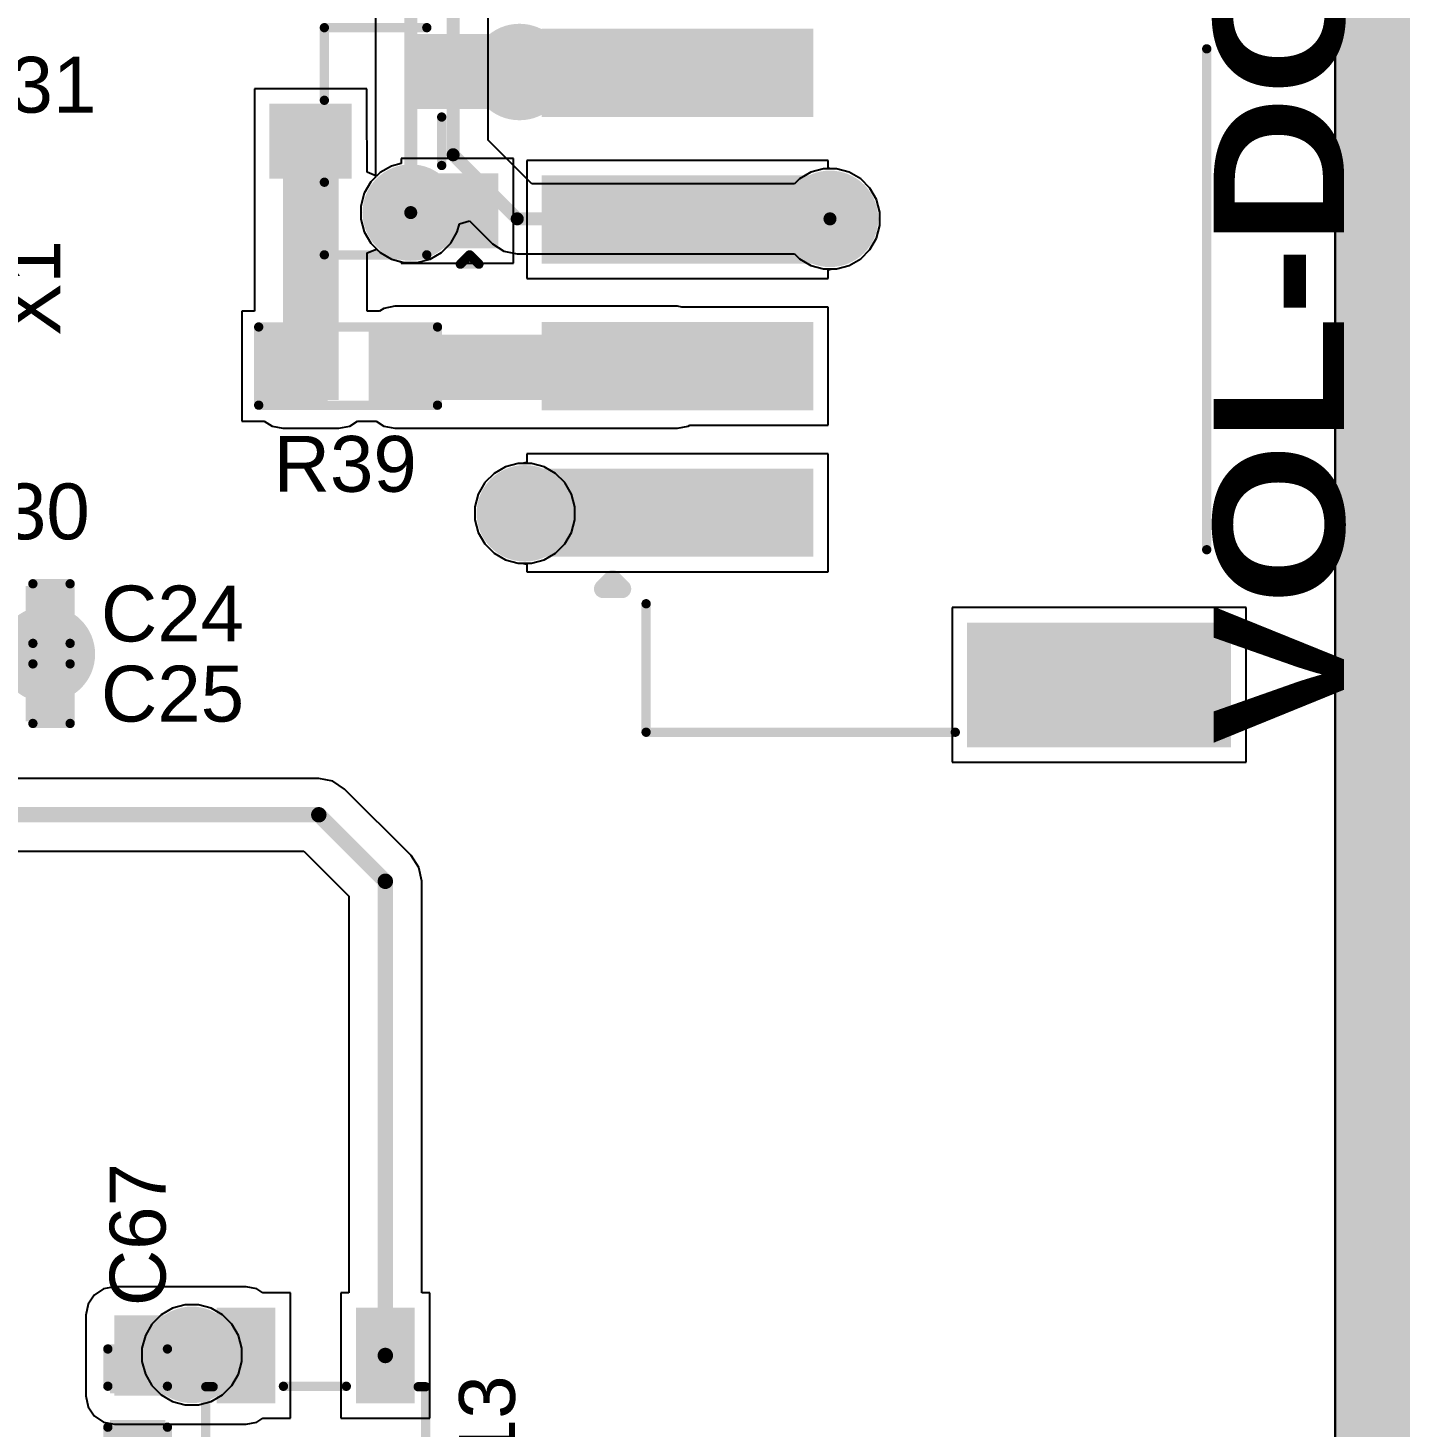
# Model space of a CAD drawing. Header units: inches. Extents: x -0.14 to 3.84, y -0.14 to 3.05.
# Drawn here: x 3.097 to 3.839, y 0.497 to 1.248 of the extents above; entities that cross this region are included whole.
import ezdxf

# ---------------------------------------------------------------- set-up
doc = ezdxf.new("R2010")
doc.units = ezdxf.units.IN
doc.header["$MEASUREMENT"] = 0
for name, color, linetype in [('Board Outline', 216, 'Continuous'), ('Bottom Layer', 5, 'Continuous'), ('Bottom Solder', 6, 'Continuous'), ('Ground Layer', 76, 'Continuous'), ('Power Layer', 16, 'Continuous'), ('Top Layer', 1, 'Continuous'), ('Top Overlay', 2, 'Continuous'), ('Top Paste', 8, 'Continuous'), ('Top Solder', 216, 'Continuous'), ('Via Holes', 16, 'Continuous')]:
    doc.layers.add(name, color=color, linetype=linetype)
doc.styles.add('Arial', font='', dxfattribs={"height": 0.2})
doc.styles.add('Arial Black_Bold', font='', dxfattribs={"height": 0.2})
doc.styles.get('Arial').set_extended_font_data('Arial')
doc.styles.get('Arial Black_Bold').set_extended_font_data('Arial Black', bold=True)

# ---------------------------------------------------------------- blocks, each defined once
blk = doc.blocks.new('SOT_23_5_3')
at = {"layer": 'Top Layer'}
for points in [[(-0.07284, 0.04921), (-0.02953, 0.04921), (-0.02953, 0.02559), (-0.07284, 0.02559)], [(0.02953, 0.04921), (0.07283, 0.04921), (0.07283, 0.02559), (0.02953, 0.02559)], [(-0.07284, 0.01181), (-0.02953, 0.01181), (-0.02953, -0.01181), (-0.07284, -0.01181)], [(-0.07284, -0.02559), (-0.02953, -0.02559), (-0.02953, -0.04921), (-0.07284, -0.04921)], [(0.02953, -0.02559), (0.07283, -0.02559), (0.07283, -0.04921), (0.02953, -0.04921)]]:
    blk.add_hatch(color=1, dxfattribs=at).paths.add_polyline_path(points)
at = {"layer": 'Top Paste'}
for points in [[(-0.07284, 0.04921), (-0.02953, 0.04921), (-0.02953, 0.02559), (-0.07284, 0.02559)], [(0.02953, 0.04921), (0.07283, 0.04921), (0.07283, 0.02559), (0.02953, 0.02559)], [(-0.07284, 0.01181), (-0.02953, 0.01181), (-0.02953, -0.01181), (-0.07284, -0.01181)], [(-0.07284, -0.02559), (-0.02953, -0.02559), (-0.02953, -0.04921), (-0.07284, -0.04921)], [(0.02953, -0.02559), (0.07283, -0.02559), (0.07283, -0.04921), (0.02953, -0.04921)]]:
    blk.add_hatch(color=8, dxfattribs=at).paths.add_polyline_path(points)
at = {"layer": 'Top Solder'}
for points in [[(-0.07684, 0.05321), (-0.02553, 0.05321), (-0.02553, 0.02159), (-0.07684, 0.02159)], [(0.02553, 0.05321), (0.07683, 0.05321), (0.07683, 0.02159), (0.02553, 0.02159)], [(-0.07684, 0.01581), (-0.02553, 0.01581), (-0.02553, -0.01581), (-0.07684, -0.01581)], [(-0.07684, -0.02159), (-0.02553, -0.02159), (-0.02553, -0.05321), (-0.07684, -0.05321)], [(0.02553, -0.02159), (0.07683, -0.02159), (0.07683, -0.05321), (0.02553, -0.05321)]]:
    blk.add_hatch(color=216, dxfattribs=at).paths.add_polyline_path(points)
at = {"layer": 'Top Overlay'}
for points in [[(-0.03461, 0.059, 0.005, 0.005, 0), (-0.03461, 0.05506, 0.005, 0.005, 0)], [(-0.03461, 0.059, 0.005, 0.005, 0), (0.03439, 0.059, 0.005, 0.005, 0)], [(0.03439, 0.059, 0.005, 0.005, 0), (0.03439, 0.05506, 0.005, 0.005, 0)], [(-0.084, 0.042, 0.005, 0.005, 0), (-0.084, 0.032, 0.005, 0.005, 0)], [(-0.084, 0.042, 0.005, 0.005, 0), (-0.079, 0.037, 0.005, 0.005, 0)], [(-0.079, 0.037, 0.005, 0.005, 0), (-0.084, 0.032, 0.005, 0.005, 0)], [(0.03465, 0.01732, 0.005, 0.005, 0), (0.03465, -0.01646, 0.005, 0.005, 0)], [(-0.03461, -0.05506, 0.005, 0.005, 0), (-0.03461, -0.059, 0.005, 0.005, 0)], [(0.03439, -0.05506, 0.005, 0.005, 0), (0.03439, -0.059, 0.005, 0.005, 0)], [(-0.03461, -0.059, 0.005, 0.005, 0), (0.03439, -0.059, 0.005, 0.005, 0)]]:
    blk.add_lwpolyline(points, format="xyseb", dxfattribs=at)
for points in [[(-0.03586, 0.059, 0.0025, 0.0025, 1), (-0.03336, 0.059, 0.0025, 0.0025, 1)], [(-0.03586, 0.059, 0.0025, 0.0025, 1), (-0.03336, 0.059, 0.0025, 0.0025, 1)], [(0.03314, 0.059, 0.0025, 0.0025, 1), (0.03564, 0.059, 0.0025, 0.0025, 1)], [(0.03314, 0.059, 0.0025, 0.0025, 1), (0.03564, 0.059, 0.0025, 0.0025, 1)], [(-0.03586, 0.05506, 0.0025, 0.0025, 1), (-0.03336, 0.05506, 0.0025, 0.0025, 1)], [(0.03314, 0.05506, 0.0025, 0.0025, 1), (0.03564, 0.05506, 0.0025, 0.0025, 1)], [(-0.08525, 0.042, 0.0025, 0.0025, 1), (-0.08275, 0.042, 0.0025, 0.0025, 1)], [(-0.08525, 0.042, 0.0025, 0.0025, 1), (-0.08275, 0.042, 0.0025, 0.0025, 1)], [(-0.08025, 0.037, 0.0025, 0.0025, 1), (-0.07775, 0.037, 0.0025, 0.0025, 1)], [(-0.08025, 0.037, 0.0025, 0.0025, 1), (-0.07775, 0.037, 0.0025, 0.0025, 1)], [(-0.08525, 0.032, 0.0025, 0.0025, 1), (-0.08275, 0.032, 0.0025, 0.0025, 1)], [(-0.08525, 0.032, 0.0025, 0.0025, 1), (-0.08275, 0.032, 0.0025, 0.0025, 1)], [(0.0334, 0.01732, 0.0025, 0.0025, 1), (0.0359, 0.01732, 0.0025, 0.0025, 1)], [(0.0334, -0.01646, 0.0025, 0.0025, 1), (0.0359, -0.01646, 0.0025, 0.0025, 1)], [(-0.03586, -0.05506, 0.0025, 0.0025, 1), (-0.03336, -0.05506, 0.0025, 0.0025, 1)], [(0.03314, -0.05506, 0.0025, 0.0025, 1), (0.03564, -0.05506, 0.0025, 0.0025, 1)], [(-0.03586, -0.059, 0.0025, 0.0025, 1), (-0.03336, -0.059, 0.0025, 0.0025, 1)], [(-0.03586, -0.059, 0.0025, 0.0025, 1), (-0.03336, -0.059, 0.0025, 0.0025, 1)], [(0.03314, -0.059, 0.0025, 0.0025, 1), (0.03564, -0.059, 0.0025, 0.0025, 1)], [(0.03314, -0.059, 0.0025, 0.0025, 1), (0.03564, -0.059, 0.0025, 0.0025, 1)]]:
    blk.add_lwpolyline(points, format="xyseb", close=True, dxfattribs=at)
blk = doc.blocks.new('SOT_23_8')
at = {"layer": 'Top Layer'}
for points in [[(-0.01614, 0.05748), (0.01614, 0.05748), (0.01614, 0.02126), (-0.01614, 0.02126)], [(-0.05354, -0.02126), (-0.02126, -0.02126), (-0.02126, -0.05748), (-0.05354, -0.05748)], [(0.02126, -0.02126), (0.05354, -0.02126), (0.05354, -0.05748), (0.02126, -0.05748)]]:
    blk.add_hatch(color=1, dxfattribs=at).paths.add_polyline_path(points)
at = {"layer": 'Top Paste'}
for points in [[(-0.01614, 0.05748), (0.01614, 0.05748), (0.01614, 0.02126), (-0.01614, 0.02126)], [(-0.05354, -0.02126), (-0.02126, -0.02126), (-0.02126, -0.05748), (-0.05354, -0.05748)], [(0.02126, -0.02126), (0.05354, -0.02126), (0.05354, -0.05748), (0.02126, -0.05748)]]:
    blk.add_hatch(color=8, dxfattribs=at).paths.add_polyline_path(points)
at = {"layer": 'Top Solder'}
for points in [[(-0.02014, 0.06148), (0.02014, 0.06148), (0.02014, 0.01726), (-0.02014, 0.01726)], [(-0.05754, -0.01726), (-0.01726, -0.01726), (-0.01726, -0.06148), (-0.05754, -0.06148)], [(0.01726, -0.01726), (0.05754, -0.01726), (0.05754, -0.06148), (0.01726, -0.06148)]]:
    blk.add_hatch(color=216, dxfattribs=at).paths.add_polyline_path(points)
at = {"layer": 'Top Overlay'}
for points in [[(-0.061, 0.032, 0.005, 0.005, 0), (-0.061, -0.023, 0.005, 0.005, 0)], [(-0.061, 0.032, 0.005, 0.005, 0), (-0.022, 0.032, 0.005, 0.005, 0)], [(0.022, 0.032, 0.005, 0.005, 0), (0.061, 0.032, 0.005, 0.005, 0)], [(0.061, 0.032, 0.005, 0.005, 0), (0.061, -0.023, 0.005, 0.005, 0)], [(-0.013, -0.031, 0.005, 0.005, 0), (0.013, -0.031, 0.005, 0.005, 0)], [(-0.066, -0.041, 0.005, 0.005, 0), (-0.061, -0.046, 0.005, 0.005, 0)], [(-0.066, -0.041, 0.005, 0.005, 0), (-0.066, -0.051, 0.005, 0.005, 0)], [(-0.061, -0.046, 0.005, 0.005, 0), (-0.066, -0.051, 0.005, 0.005, 0)]]:
    blk.add_lwpolyline(points, format="xyseb", dxfattribs=at)
for points in [[(-0.06225, 0.032, 0.0025, 0.0025, 1), (-0.05975, 0.032, 0.0025, 0.0025, 1)], [(-0.06225, 0.032, 0.0025, 0.0025, 1), (-0.05975, 0.032, 0.0025, 0.0025, 1)], [(-0.02325, 0.032, 0.0025, 0.0025, 1), (-0.02075, 0.032, 0.0025, 0.0025, 1)], [(0.02075, 0.032, 0.0025, 0.0025, 1), (0.02325, 0.032, 0.0025, 0.0025, 1)], [(0.05975, 0.032, 0.0025, 0.0025, 1), (0.06225, 0.032, 0.0025, 0.0025, 1)], [(0.05975, 0.032, 0.0025, 0.0025, 1), (0.06225, 0.032, 0.0025, 0.0025, 1)], [(-0.06225, -0.023, 0.0025, 0.0025, 1), (-0.05975, -0.023, 0.0025, 0.0025, 1)], [(0.05975, -0.023, 0.0025, 0.0025, 1), (0.06225, -0.023, 0.0025, 0.0025, 1)], [(-0.01425, -0.031, 0.0025, 0.0025, 1), (-0.01175, -0.031, 0.0025, 0.0025, 1)], [(0.01175, -0.031, 0.0025, 0.0025, 1), (0.01425, -0.031, 0.0025, 0.0025, 1)], [(-0.06725, -0.041, 0.0025, 0.0025, 1), (-0.06475, -0.041, 0.0025, 0.0025, 1)], [(-0.06725, -0.041, 0.0025, 0.0025, 1), (-0.06475, -0.041, 0.0025, 0.0025, 1)], [(-0.06225, -0.046, 0.0025, 0.0025, 1), (-0.05975, -0.046, 0.0025, 0.0025, 1)], [(-0.06225, -0.046, 0.0025, 0.0025, 1), (-0.05975, -0.046, 0.0025, 0.0025, 1)], [(-0.06725, -0.051, 0.0025, 0.0025, 1), (-0.06475, -0.051, 0.0025, 0.0025, 1)], [(-0.06725, -0.051, 0.0025, 0.0025, 1), (-0.06475, -0.051, 0.0025, 0.0025, 1)]]:
    blk.add_lwpolyline(points, format="xyseb", close=True, dxfattribs=at)
blk = doc.blocks.new('R___0603_37')
at = {"layer": 'Top Layer'}
for points in [[(-0.015, 0.0175), (-0.015, -0.0175), (-0.045, -0.0175), (-0.045, 0.0175)], [(0.045, 0.0175), (0.045, -0.0175), (0.015, -0.0175), (0.015, 0.0175)]]:
    blk.add_hatch(color=1, dxfattribs=at).paths.add_polyline_path(points)
at = {"layer": 'Top Paste'}
for points in [[(-0.015, 0.0175), (-0.015, -0.0175), (-0.045, -0.0175), (-0.045, 0.0175)], [(0.045, 0.0175), (0.045, -0.0175), (0.015, -0.0175), (0.015, 0.0175)]]:
    blk.add_hatch(color=8, dxfattribs=at).paths.add_polyline_path(points)
at = {"layer": 'Top Solder'}
for points in [[(-0.011, 0.0215), (-0.011, -0.0215), (-0.049, -0.0215), (-0.049, 0.0215)], [(0.049, 0.0215), (0.049, -0.0215), (0.011, -0.0215), (0.011, 0.0215)]]:
    blk.add_hatch(color=216, dxfattribs=at).paths.add_polyline_path(points)
at = {"layer": 'Top Overlay'}
for points in [[(-0.048, 0.021, 0.005, 0.005, 0), (0.048, 0.021, 0.005, 0.005, 0)], [(-0.048, -0.021, 0.005, 0.005, 0), (-0.048, 0.021, 0.005, 0.005, 0)], [(0.048, -0.021, 0.005, 0.005, 0), (0.048, 0.021, 0.005, 0.005, 0)], [(-0.048, -0.021, 0.005, 0.005, 0), (0.048, -0.021, 0.005, 0.005, 0)]]:
    blk.add_lwpolyline(points, format="xyseb", dxfattribs=at)
for points in [[(-0.04925, 0.021, 0.0025, 0.0025, 1), (-0.04675, 0.021, 0.0025, 0.0025, 1)], [(-0.04925, 0.021, 0.0025, 0.0025, 1), (-0.04675, 0.021, 0.0025, 0.0025, 1)], [(0.04675, 0.021, 0.0025, 0.0025, 1), (0.04925, 0.021, 0.0025, 0.0025, 1)], [(0.04675, 0.021, 0.0025, 0.0025, 1), (0.04925, 0.021, 0.0025, 0.0025, 1)], [(-0.04925, -0.021, 0.0025, 0.0025, 1), (-0.04675, -0.021, 0.0025, 0.0025, 1)], [(-0.04925, -0.021, 0.0025, 0.0025, 1), (-0.04675, -0.021, 0.0025, 0.0025, 1)], [(0.04675, -0.021, 0.0025, 0.0025, 1), (0.04925, -0.021, 0.0025, 0.0025, 1)], [(0.04675, -0.021, 0.0025, 0.0025, 1), (0.04925, -0.021, 0.0025, 0.0025, 1)]]:
    blk.add_lwpolyline(points, format="xyseb", close=True, dxfattribs=at)
blk = doc.blocks.new('S4B_PH_SM4_TB_LF__SN__79')
at = {"layer": 'Top Layer'}
for points in [[(-0.24016, 0.18012), (-0.1811, 0.18012), (-0.1811, 0.04626), (-0.24016, 0.04626)], [(0.1811, 0.18012), (0.24016, 0.18012), (0.24016, 0.04626), (0.1811, 0.04626)], [(-0.1378, -0.04429), (-0.09843, -0.04429), (-0.09843, -0.18209), (-0.1378, -0.18209)], [(-0.05906, -0.04429), (-0.01969, -0.04429), (-0.01969, -0.18209), (-0.05906, -0.18209)], [(0.01968, -0.04429), (0.05905, -0.04429), (0.05905, -0.18209), (0.01968, -0.18209)], [(0.09842, -0.04429), (0.13779, -0.04429), (0.13779, -0.18209), (0.09842, -0.18209)]]:
    blk.add_hatch(color=1, dxfattribs=at).paths.add_polyline_path(points)
at = {"layer": 'Top Paste'}
for points in [[(-0.24016, 0.18012), (-0.1811, 0.18012), (-0.1811, 0.04626), (-0.24016, 0.04626)], [(0.1811, 0.18012), (0.24016, 0.18012), (0.24016, 0.04626), (0.1811, 0.04626)], [(-0.1378, -0.04429), (-0.09843, -0.04429), (-0.09843, -0.18209), (-0.1378, -0.18209)], [(-0.05906, -0.04429), (-0.01969, -0.04429), (-0.01969, -0.18209), (-0.05906, -0.18209)], [(0.01968, -0.04429), (0.05905, -0.04429), (0.05905, -0.18209), (0.01968, -0.18209)], [(0.09842, -0.04429), (0.13779, -0.04429), (0.13779, -0.18209), (0.09842, -0.18209)]]:
    blk.add_hatch(color=8, dxfattribs=at).paths.add_polyline_path(points)
at = {"layer": 'Top Solder'}
for points in [[(-0.24416, 0.18412), (-0.1771, 0.18412), (-0.1771, 0.04226), (-0.24416, 0.04226)], [(0.1771, 0.18412), (0.24416, 0.18412), (0.24416, 0.04226), (0.1771, 0.04226)], [(-0.1418, -0.04029), (-0.09443, -0.04029), (-0.09443, -0.18609), (-0.1418, -0.18609)], [(-0.06306, -0.04029), (-0.01569, -0.04029), (-0.01569, -0.18609), (-0.06306, -0.18609)], [(0.01568, -0.04029), (0.06305, -0.04029), (0.06305, -0.18609), (0.01568, -0.18609)], [(0.09442, -0.04029), (0.14179, -0.04029), (0.14179, -0.18609), (0.09442, -0.18609)]]:
    blk.add_hatch(color=216, dxfattribs=at).paths.add_polyline_path(points)
at = {"layer": 'Top Overlay'}
for points in [[(0.138, 0.171, 0.005, 0.005, 0), (-0.131, 0.171, 0.005, 0.005, 0)], [(-0.236, -0.13, 0.005, 0.005, 0), (-0.236, 0.036, 0.005, 0.005, 0)], [(0.236, -0.13, 0.005, 0.005, 0), (0.236, 0.036, 0.005, 0.005, 0)], [(-0.167, -0.13, 0.005, 0.005, 0), (-0.236, -0.13, 0.005, 0.005, 0)], [(0.236, -0.13, 0.005, 0.005, 0), (0.167, -0.13, 0.005, 0.005, 0)], [(0.154, -0.148, 0.01, 0.01, 0), (0.159, -0.143, 0.01, 0.01, 0)], [(0.159, -0.153, 0.01, 0.01, 0), (0.159, -0.143, 0.01, 0.01, 0)], [(0.159, -0.153, 0.01, 0.01, 0), (0.154, -0.148, 0.01, 0.01, 0)]]:
    blk.add_lwpolyline(points, format="xyseb", dxfattribs=at)
for points in [[(-0.13225, 0.171, 0.0025, 0.0025, 1), (-0.12975, 0.171, 0.0025, 0.0025, 1)], [(0.13675, 0.171, 0.0025, 0.0025, 1), (0.13925, 0.171, 0.0025, 0.0025, 1)], [(-0.23725, 0.036, 0.0025, 0.0025, 1), (-0.23475, 0.036, 0.0025, 0.0025, 1)], [(0.23475, 0.036, 0.0025, 0.0025, 1), (0.23725, 0.036, 0.0025, 0.0025, 1)], [(-0.23725, -0.13, 0.0025, 0.0025, 1), (-0.23475, -0.13, 0.0025, 0.0025, 1)], [(-0.23725, -0.13, 0.0025, 0.0025, 1), (-0.23475, -0.13, 0.0025, 0.0025, 1)], [(-0.16825, -0.13, 0.0025, 0.0025, 1), (-0.16575, -0.13, 0.0025, 0.0025, 1)], [(0.16575, -0.13, 0.0025, 0.0025, 1), (0.16825, -0.13, 0.0025, 0.0025, 1)], [(0.23475, -0.13, 0.0025, 0.0025, 1), (0.23725, -0.13, 0.0025, 0.0025, 1)], [(0.23475, -0.13, 0.0025, 0.0025, 1), (0.23725, -0.13, 0.0025, 0.0025, 1)], [(0.1565, -0.143, 0.005, 0.005, 1), (0.1615, -0.143, 0.005, 0.005, 1)], [(0.1565, -0.143, 0.005, 0.005, 1), (0.1615, -0.143, 0.005, 0.005, 1)], [(0.1515, -0.148, 0.005, 0.005, 1), (0.1565, -0.148, 0.005, 0.005, 1)], [(0.1515, -0.148, 0.005, 0.005, 1), (0.1565, -0.148, 0.005, 0.005, 1)], [(0.1565, -0.153, 0.005, 0.005, 1), (0.1615, -0.153, 0.005, 0.005, 1)], [(0.1565, -0.153, 0.005, 0.005, 1), (0.1615, -0.153, 0.005, 0.005, 1)]]:
    blk.add_lwpolyline(points, format="xyseb", close=True, dxfattribs=at)
blk = doc.blocks.new('C___0402_99')
at = {"layer": 'Top Layer'}
for points in [[(-0.0275, -0.0125), (-0.0275, 0.0125), (-0.0095, 0.0125), (-0.0095, -0.0125)], [(0.0095, -0.0125), (0.0095, 0.0125), (0.0275, 0.0125), (0.0275, -0.0125)]]:
    blk.add_hatch(color=1, dxfattribs=at).paths.add_polyline_path(points)
at = {"layer": 'Top Paste'}
for points in [[(-0.0275, -0.0125), (-0.0275, 0.0125), (-0.0095, 0.0125), (-0.0095, -0.0125)], [(0.0095, -0.0125), (0.0095, 0.0125), (0.0275, 0.0125), (0.0275, -0.0125)]]:
    blk.add_hatch(color=8, dxfattribs=at).paths.add_polyline_path(points)
at = {"layer": 'Top Solder'}
for points in [[(-0.02986, -0.01486), (-0.02986, 0.01486), (-0.00714, 0.01486), (-0.00714, -0.01486)], [(0.00714, -0.01486), (0.00714, 0.01486), (0.02986, 0.01486), (0.02986, -0.01486)]]:
    blk.add_hatch(color=216, dxfattribs=at).paths.add_polyline_path(points)
at = {"layer": 'Top Overlay'}
for points in [[(-0.031, 0.016, 0.005, 0.005, 0), (-0.031, -0.016, 0.005, 0.005, 0)], [(-0.031, 0.016, 0.005, 0.005, 0), (-0.011, 0.016, 0.005, 0.005, 0)], [(0.011, 0.016, 0.005, 0.005, 0), (0.031, 0.016, 0.005, 0.005, 0)], [(0.031, 0.016, 0.005, 0.005, 0), (0.031, -0.016, 0.005, 0.005, 0)], [(-0.031, -0.016, 0.005, 0.005, 0), (-0.011, -0.016, 0.005, 0.005, 0)], [(0.011, -0.016, 0.005, 0.005, 0), (0.031, -0.016, 0.005, 0.005, 0)]]:
    blk.add_lwpolyline(points, format="xyseb", dxfattribs=at)
for points in [[(-0.03225, 0.016, 0.0025, 0.0025, 1), (-0.02975, 0.016, 0.0025, 0.0025, 1)], [(-0.03225, 0.016, 0.0025, 0.0025, 1), (-0.02975, 0.016, 0.0025, 0.0025, 1)], [(-0.01225, 0.016, 0.0025, 0.0025, 1), (-0.00975, 0.016, 0.0025, 0.0025, 1)], [(0.00975, 0.016, 0.0025, 0.0025, 1), (0.01225, 0.016, 0.0025, 0.0025, 1)], [(0.02975, 0.016, 0.0025, 0.0025, 1), (0.03225, 0.016, 0.0025, 0.0025, 1)], [(0.02975, 0.016, 0.0025, 0.0025, 1), (0.03225, 0.016, 0.0025, 0.0025, 1)], [(-0.03225, -0.016, 0.0025, 0.0025, 1), (-0.02975, -0.016, 0.0025, 0.0025, 1)], [(-0.03225, -0.016, 0.0025, 0.0025, 1), (-0.02975, -0.016, 0.0025, 0.0025, 1)], [(-0.01225, -0.016, 0.0025, 0.0025, 1), (-0.00975, -0.016, 0.0025, 0.0025, 1)], [(0.00975, -0.016, 0.0025, 0.0025, 1), (0.01225, -0.016, 0.0025, 0.0025, 1)], [(0.02975, -0.016, 0.0025, 0.0025, 1), (0.03225, -0.016, 0.0025, 0.0025, 1)], [(0.02975, -0.016, 0.0025, 0.0025, 1), (0.03225, -0.016, 0.0025, 0.0025, 1)]]:
    blk.add_lwpolyline(points, format="xyseb", close=True, dxfattribs=at)
blk = doc.blocks.new('C___0402_141')
at = {"layer": 'Top Layer'}
for points in [[(-0.0275, -0.0125), (-0.0275, 0.0125), (-0.0095, 0.0125), (-0.0095, -0.0125)], [(0.0095, -0.0125), (0.0095, 0.0125), (0.0275, 0.0125), (0.0275, -0.0125)]]:
    blk.add_hatch(color=1, dxfattribs=at).paths.add_polyline_path(points)
at = {"layer": 'Top Paste'}
for points in [[(-0.0275, -0.0125), (-0.0275, 0.0125), (-0.0095, 0.0125), (-0.0095, -0.0125)], [(0.0095, -0.0125), (0.0095, 0.0125), (0.0275, 0.0125), (0.0275, -0.0125)]]:
    blk.add_hatch(color=8, dxfattribs=at).paths.add_polyline_path(points)
at = {"layer": 'Top Solder'}
for points in [[(-0.02986, -0.01486), (-0.02986, 0.01486), (-0.00714, 0.01486), (-0.00714, -0.01486)], [(0.00714, -0.01486), (0.00714, 0.01486), (0.02986, 0.01486), (0.02986, -0.01486)]]:
    blk.add_hatch(color=216, dxfattribs=at).paths.add_polyline_path(points)
at = {"layer": 'Top Overlay'}
for points in [[(-0.031, 0.016, 0.005, 0.005, 0), (-0.031, -0.016, 0.005, 0.005, 0)], [(-0.011, 0.016, 0.005, 0.005, 0), (-0.031, 0.016, 0.005, 0.005, 0)], [(0.031, 0.016, 0.005, 0.005, 0), (0.011, 0.016, 0.005, 0.005, 0)], [(0.031, 0.016, 0.005, 0.005, 0), (0.031, -0.016, 0.005, 0.005, 0)], [(-0.011, -0.016, 0.005, 0.005, 0), (-0.031, -0.016, 0.005, 0.005, 0)], [(0.031, -0.016, 0.005, 0.005, 0), (0.011, -0.016, 0.005, 0.005, 0)]]:
    blk.add_lwpolyline(points, format="xyseb", dxfattribs=at)
for points in [[(-0.03225, 0.016, 0.0025, 0.0025, 1), (-0.02975, 0.016, 0.0025, 0.0025, 1)], [(-0.03225, 0.016, 0.0025, 0.0025, 1), (-0.02975, 0.016, 0.0025, 0.0025, 1)], [(-0.01225, 0.016, 0.0025, 0.0025, 1), (-0.00975, 0.016, 0.0025, 0.0025, 1)], [(0.00975, 0.016, 0.0025, 0.0025, 1), (0.01225, 0.016, 0.0025, 0.0025, 1)], [(0.02975, 0.016, 0.0025, 0.0025, 1), (0.03225, 0.016, 0.0025, 0.0025, 1)], [(0.02975, 0.016, 0.0025, 0.0025, 1), (0.03225, 0.016, 0.0025, 0.0025, 1)], [(-0.03225, -0.016, 0.0025, 0.0025, 1), (-0.02975, -0.016, 0.0025, 0.0025, 1)], [(-0.03225, -0.016, 0.0025, 0.0025, 1), (-0.02975, -0.016, 0.0025, 0.0025, 1)], [(-0.01225, -0.016, 0.0025, 0.0025, 1), (-0.00975, -0.016, 0.0025, 0.0025, 1)], [(0.00975, -0.016, 0.0025, 0.0025, 1), (0.01225, -0.016, 0.0025, 0.0025, 1)], [(0.02975, -0.016, 0.0025, 0.0025, 1), (0.03225, -0.016, 0.0025, 0.0025, 1)], [(0.02975, -0.016, 0.0025, 0.0025, 1), (0.03225, -0.016, 0.0025, 0.0025, 1)]]:
    blk.add_lwpolyline(points, format="xyseb", close=True, dxfattribs=at)
blk = doc.blocks.new('C___0402_142')
at = {"layer": 'Top Layer'}
for points in [[(-0.0275, -0.0125), (-0.0275, 0.0125), (-0.0095, 0.0125), (-0.0095, -0.0125)], [(0.0095, -0.0125), (0.0095, 0.0125), (0.0275, 0.0125), (0.0275, -0.0125)]]:
    blk.add_hatch(color=1, dxfattribs=at).paths.add_polyline_path(points)
at = {"layer": 'Top Paste'}
for points in [[(-0.0275, -0.0125), (-0.0275, 0.0125), (-0.0095, 0.0125), (-0.0095, -0.0125)], [(0.0095, -0.0125), (0.0095, 0.0125), (0.0275, 0.0125), (0.0275, -0.0125)]]:
    blk.add_hatch(color=8, dxfattribs=at).paths.add_polyline_path(points)
at = {"layer": 'Top Solder'}
for points in [[(-0.02986, -0.01486), (-0.02986, 0.01486), (-0.00714, 0.01486), (-0.00714, -0.01486)], [(0.00714, -0.01486), (0.00714, 0.01486), (0.02986, 0.01486), (0.02986, -0.01486)]]:
    blk.add_hatch(color=216, dxfattribs=at).paths.add_polyline_path(points)
at = {"layer": 'Top Overlay'}
for points in [[(-0.031, 0.016, 0.005, 0.005, 0), (-0.031, -0.016, 0.005, 0.005, 0)], [(-0.011, 0.016, 0.005, 0.005, 0), (-0.031, 0.016, 0.005, 0.005, 0)], [(0.031, 0.016, 0.005, 0.005, 0), (0.011, 0.016, 0.005, 0.005, 0)], [(0.031, 0.016, 0.005, 0.005, 0), (0.031, -0.016, 0.005, 0.005, 0)], [(-0.011, -0.016, 0.005, 0.005, 0), (-0.031, -0.016, 0.005, 0.005, 0)], [(0.031, -0.016, 0.005, 0.005, 0), (0.011, -0.016, 0.005, 0.005, 0)]]:
    blk.add_lwpolyline(points, format="xyseb", dxfattribs=at)
for points in [[(-0.03225, 0.016, 0.0025, 0.0025, 1), (-0.02975, 0.016, 0.0025, 0.0025, 1)], [(-0.03225, 0.016, 0.0025, 0.0025, 1), (-0.02975, 0.016, 0.0025, 0.0025, 1)], [(-0.01225, 0.016, 0.0025, 0.0025, 1), (-0.00975, 0.016, 0.0025, 0.0025, 1)], [(0.00975, 0.016, 0.0025, 0.0025, 1), (0.01225, 0.016, 0.0025, 0.0025, 1)], [(0.02975, 0.016, 0.0025, 0.0025, 1), (0.03225, 0.016, 0.0025, 0.0025, 1)], [(0.02975, 0.016, 0.0025, 0.0025, 1), (0.03225, 0.016, 0.0025, 0.0025, 1)], [(-0.03225, -0.016, 0.0025, 0.0025, 1), (-0.02975, -0.016, 0.0025, 0.0025, 1)], [(-0.03225, -0.016, 0.0025, 0.0025, 1), (-0.02975, -0.016, 0.0025, 0.0025, 1)], [(-0.01225, -0.016, 0.0025, 0.0025, 1), (-0.00975, -0.016, 0.0025, 0.0025, 1)], [(0.00975, -0.016, 0.0025, 0.0025, 1), (0.01225, -0.016, 0.0025, 0.0025, 1)], [(0.02975, -0.016, 0.0025, 0.0025, 1), (0.03225, -0.016, 0.0025, 0.0025, 1)], [(0.02975, -0.016, 0.0025, 0.0025, 1), (0.03225, -0.016, 0.0025, 0.0025, 1)]]:
    blk.add_lwpolyline(points, format="xyseb", close=True, dxfattribs=at)

msp = doc.modelspace()

# ---------------------------------------------------------------- hatches: boundary and pattern name
at = {"layer": 'Bottom Layer'}
h = msp.add_hatch(color=5, dxfattribs=at)
edge = h.paths.add_edge_path()
edge.add_arc((3.36075, 1.22484), 0.01181, 0, 360)
h = msp.add_hatch(color=5, dxfattribs=at)
edge = h.paths.add_edge_path()
edge.add_arc((3.30238, 1.14934), 0.01181, 0, 360)
h = msp.add_hatch(color=5, dxfattribs=at)
edge = h.paths.add_edge_path()
edge.add_arc((3.52748, 1.14599), 0.01181, 0, 360)
h = msp.add_hatch(color=5, dxfattribs=at)
edge = h.paths.add_edge_path()
edge.add_arc((3.36363, 0.98785), 0.01181, 0, 360)
h = msp.add_hatch(color=5, dxfattribs=at)
edge = h.paths.add_edge_path()
edge.add_arc((3.10701, 0.91224), 0.01181, 0, 360)
h = msp.add_hatch(color=5, dxfattribs=at)
edge = h.paths.add_edge_path()
edge.add_arc((3.18487, 0.53593), 0.01181, 0, 360)
at = {"layer": 'Bottom Solder'}
h = msp.add_hatch(color=6, dxfattribs=at)
edge = h.paths.add_edge_path()
edge.add_arc((3.36075, 1.22484), 0.01581, 0, 360)
h = msp.add_hatch(color=6, dxfattribs=at)
edge = h.paths.add_edge_path()
edge.add_arc((3.30238, 1.14934), 0.01581, 0, 360)
h = msp.add_hatch(color=6, dxfattribs=at)
edge = h.paths.add_edge_path()
edge.add_arc((3.52748, 1.14599), 0.01581, 0, 360)
h = msp.add_hatch(color=6, dxfattribs=at)
edge = h.paths.add_edge_path()
edge.add_arc((3.36363, 0.98785), 0.01581, 0, 360)
h = msp.add_hatch(color=6, dxfattribs=at)
edge = h.paths.add_edge_path()
edge.add_arc((3.10701, 0.91224), 0.01581, 0, 360)
h = msp.add_hatch(color=6, dxfattribs=at)
edge = h.paths.add_edge_path()
edge.add_arc((3.18487, 0.53593), 0.01581, 0, 360)
at = {"layer": 'Ground Layer'}
h = msp.add_hatch(color=76, dxfattribs=at)
edge = h.paths.add_edge_path()
edge.add_arc((3.30238, 1.14934), 0.02591, 0, 360)
h = msp.add_hatch(color=76, dxfattribs=at)
edge = h.paths.add_edge_path()
edge.add_arc((3.52748, 1.14599), 0.02591, 0, 360)
h = msp.add_hatch(color=76, dxfattribs=at)
edge = h.paths.add_edge_path()
edge.add_arc((3.36363, 0.98785), 0.02591, 0, 360)
h = msp.add_hatch(color=76, dxfattribs=at)
edge = h.paths.add_edge_path()
edge.add_arc((3.18487, 0.53593), 0.02591, 0, 360)
at = {"layer": 'Power Layer'}
h = msp.add_hatch(color=16, dxfattribs=at)
edge = h.paths.add_edge_path()
edge.add_arc((3.36075, 1.22484), 0.02591, 0, 360)
h = msp.add_hatch(color=16, dxfattribs=at)
edge = h.paths.add_edge_path()
edge.add_arc((3.30238, 1.14934), 0.02591, 0, 360)
h = msp.add_hatch(color=16, dxfattribs=at)
edge = h.paths.add_edge_path()
edge.add_arc((3.52748, 1.14599), 0.02591, 0, 360)
h = msp.add_hatch(color=16, dxfattribs=at)
edge = h.paths.add_edge_path()
edge.add_arc((3.10701, 0.91224), 0.02591, 0, 360)
at = {"layer": 'Top Layer'}
for points in [[(3.31001, 1.24098), (3.31001, 1.2087), (3.44556, 1.2087), (3.44556, 1.24098)], [(3.23375, 1.18744), (3.23375, 1.04879), (3.26375, 1.04879), (3.26375, 1.18744)], [(3.30238, 1.16116), (3.30238, 1.13755), (3.32812, 1.13755), (3.32812, 1.16116)], [(3.52748, 1.13417), (3.52748, 1.15777), (3.44556, 1.15777), (3.44556, 1.13417)], [(3.29375, 1.08379), (3.29375, 1.04879), (3.44556, 1.04879), (3.44556, 1.08379)], [(3.36364, 0.99967), (3.36364, 0.97606), (3.44556, 0.97606), (3.44556, 0.99967)], [(3.098, 0.8785), (3.11601, 0.8785), (3.11601, 0.9465), (3.098, 0.9465)], [(3.14325, 0.51393), (3.21394, 0.51393), (3.21394, 0.55723), (3.14325, 0.55723)]]:
    msp.add_hatch(color=1, dxfattribs=at).paths.add_polyline_path(points)
h = msp.add_hatch(color=1, dxfattribs=at)
edge = h.paths.add_edge_path()
edge.add_arc((3.36075, 1.22484), 0.01181, 0, 360)
h = msp.add_hatch(color=1, dxfattribs=at)
edge = h.paths.add_edge_path()
edge.add_arc((3.30238, 1.14934), 0.01181, 0, 360)
h = msp.add_hatch(color=1, dxfattribs=at)
edge = h.paths.add_edge_path()
edge.add_arc((3.52748, 1.14599), 0.01181, 0, 360)
h = msp.add_hatch(color=1, dxfattribs=at)
edge = h.paths.add_edge_path()
edge.add_arc((3.36363, 0.98785), 0.01181, 0, 360)
h = msp.add_hatch(color=1, dxfattribs=at)
edge = h.paths.add_edge_path()
edge.add_arc((3.10701, 0.91224), 0.01181, 0, 360)
h = msp.add_hatch(color=1, dxfattribs=at)
edge = h.paths.add_edge_path()
edge.add_arc((3.18487, 0.53593), 0.01181, 0, 360)
at = {"layer": 'Top Solder'}
h = msp.add_hatch(color=216, dxfattribs=at)
edge = h.paths.add_edge_path()
edge.add_arc((3.36075, 1.22484), 0.01581, 0, 360)
h = msp.add_hatch(color=216, dxfattribs=at)
edge = h.paths.add_edge_path()
edge.add_arc((3.30238, 1.14934), 0.01581, 0, 360)
h = msp.add_hatch(color=216, dxfattribs=at)
edge = h.paths.add_edge_path()
edge.add_arc((3.52748, 1.14599), 0.01581, 0, 360)
h = msp.add_hatch(color=216, dxfattribs=at)
edge = h.paths.add_edge_path()
edge.add_arc((3.36363, 0.98785), 0.01581, 0, 360)
h = msp.add_hatch(color=216, dxfattribs=at)
edge = h.paths.add_edge_path()
edge.add_arc((3.10701, 0.91224), 0.01581, 0, 360)
h = msp.add_hatch(color=216, dxfattribs=at)
edge = h.paths.add_edge_path()
edge.add_arc((3.18487, 0.53593), 0.01581, 0, 360)
at = {"layer": 'Via Holes'}
h = msp.add_hatch(color=7, dxfattribs=at)
edge = h.paths.add_edge_path()
edge.add_arc((3.36075, 1.22484), 0.00591, 0, 360)
h = msp.add_hatch(color=7, dxfattribs=at)
edge = h.paths.add_edge_path()
edge.add_arc((3.30238, 1.14934), 0.00591, 0, 360)
h = msp.add_hatch(color=7, dxfattribs=at)
edge = h.paths.add_edge_path()
edge.add_arc((3.52748, 1.14599), 0.00591, 0, 360)
h = msp.add_hatch(color=7, dxfattribs=at)
edge = h.paths.add_edge_path()
edge.add_arc((3.36363, 0.98785), 0.00591, 0, 360)
h = msp.add_hatch(color=7, dxfattribs=at)
edge = h.paths.add_edge_path()
edge.add_arc((3.10701, 0.91224), 0.00591, 0, 360)
h = msp.add_hatch(color=7, dxfattribs=at)
edge = h.paths.add_edge_path()
edge.add_arc((3.18487, 0.53593), 0.00591, 0, 360)

# ---------------------------------------------------------------- linework, layer by layer
at = {"layer": 'Board Outline'}
msp.add_lwpolyline([(3.8189, -0.11811, 0.005, 0.005, 0), (3.8189, 3.0315, 0.005, 0.005, 0)], format="xyseb", dxfattribs=at)
at = {"layer": 'Bottom Layer'}
for p, q in [((3.79851, 3.0111), (3.7985, -0.09772)), ((3.28352, 1.51366), (3.28352, 1.16839)), ((3.34401, 1.18821), (3.34401, 1.4786)), ((3.36737, 1.16485), (3.34401, 1.18821)), ((3.52396, 1.1728), (3.51714, 1.17097)), ((3.53101, 1.1728), (3.52396, 1.1728)), ((3.53783, 1.17097), (3.53101, 1.1728)), ((3.28093, 1.1658), (3.2774, 1.15969)), ((3.28352, 1.16839), (3.28093, 1.1658)), ((3.50843, 1.16485), (3.36737, 1.16485)), ((3.51102, 1.16744), (3.50843, 1.16485)), ((3.51714, 1.17097), (3.51102, 1.16744)), ((3.54395, 1.16744), (3.53783, 1.17097)), ((3.54894, 1.16245), (3.54395, 1.16744)), ((3.2774, 1.15969), (3.27557, 1.15287)), ((3.55247, 1.15634), (3.54894, 1.16245)), ((3.27557, 1.15287), (3.27557, 1.14581)), ((3.5543, 1.14952), (3.55247, 1.15634)), ((3.5543, 1.14246), (3.5543, 1.14952)), ((3.27557, 1.14581), (3.2774, 1.13899)), ((3.32737, 1.13899), (3.32852, 1.14328)), ((3.32852, 1.14328), (3.33397, 1.1449)), ((3.33397, 1.1449), (3.34622, 1.13265)), ((3.55247, 1.13564), (3.5543, 1.14246)), ((3.2774, 1.13899), (3.28093, 1.13288)), ((3.32384, 1.13288), (3.32737, 1.13899)), ((3.54894, 1.12952), (3.55247, 1.13564)), ((3.28093, 1.13288), (3.28592, 1.12789)), ((3.28592, 1.12789), (3.29203, 1.12436)), ((3.31273, 1.12436), (3.31885, 1.12789)), ((3.31885, 1.12789), (3.32384, 1.13288)), ((3.34622, 1.13265), (3.35234, 1.12856)), ((3.35234, 1.12856), (3.35956, 1.12712)), ((3.35956, 1.12712), (3.50843, 1.12712)), ((3.50843, 1.12712), (3.51102, 1.12453)), ((3.54395, 1.12453), (3.54894, 1.12952)), ((3.29203, 1.12436), (3.29885, 1.12253)), ((3.29885, 1.12253), (3.30591, 1.12253)), ((3.30591, 1.12253), (3.31273, 1.12436)), ((3.51102, 1.12453), (3.51714, 1.121)), ((3.51714, 1.121), (3.52396, 1.11918)), ((3.53101, 1.11918), (3.53783, 1.121)), ((3.53783, 1.121), (3.54395, 1.12453)), ((3.52396, 1.11918), (3.53101, 1.11918)), ((3.36011, 1.01466), (3.35329, 1.01283)), ((3.36716, 1.01466), (3.36011, 1.01466)), ((3.37398, 1.01283), (3.36716, 1.01466)), ((3.34717, 1.0093), (3.34218, 1.00431)), ((3.35329, 1.01283), (3.34717, 1.0093)), ((3.3801, 1.0093), (3.37398, 1.01283)), ((3.38509, 1.00431), (3.3801, 1.0093)), ((3.34218, 1.00431), (3.33865, 0.9982)), ((3.38862, 0.9982), (3.38509, 1.00431)), ((3.33865, 0.9982), (3.33682, 0.99138)), ((3.39045, 0.99138), (3.38862, 0.9982)), ((3.33682, 0.99138), (3.33682, 0.98432)), ((3.33682, 0.98432), (3.33865, 0.9775)), ((3.38862, 0.9775), (3.39045, 0.98432)), ((3.39045, 0.98432), (3.39045, 0.99138)), ((3.33865, 0.9775), (3.34218, 0.97139)), ((3.38509, 0.97139), (3.38862, 0.9775)), ((3.34218, 0.97139), (3.34717, 0.9664)), ((3.3801, 0.9664), (3.38509, 0.97139)), ((3.34717, 0.9664), (3.35329, 0.96287)), ((3.35329, 0.96287), (3.36011, 0.96104)), ((3.36716, 0.96104), (3.37398, 0.96287)), ((3.37398, 0.96287), (3.3801, 0.9664)), ((3.36011, 0.96104), (3.36716, 0.96104)), ((3.1684, 0.55738), (3.16341, 0.55239)), ((3.17452, 0.56091), (3.1684, 0.55738)), ((3.18134, 0.56274), (3.17452, 0.56091)), ((3.1884, 0.56274), (3.18134, 0.56274)), ((3.19521, 0.56091), (3.1884, 0.56274)), ((3.20133, 0.55738), (3.19521, 0.56091)), ((3.20632, 0.55239), (3.20133, 0.55738)), ((3.16341, 0.55239), (3.15988, 0.54628)), ((3.20985, 0.54628), (3.20632, 0.55239)), ((3.15988, 0.54628), (3.15806, 0.53946)), ((3.21168, 0.53946), (3.20985, 0.54628)), ((3.15806, 0.53946), (3.15806, 0.5324)), ((3.21168, 0.5324), (3.21168, 0.53946)), ((3.15806, 0.5324), (3.15988, 0.52558)), ((3.20985, 0.52558), (3.21168, 0.5324)), ((3.15988, 0.52558), (3.16341, 0.51947)), ((3.16341, 0.51947), (3.1684, 0.51448)), ((3.20133, 0.51448), (3.20632, 0.51947)), ((3.20632, 0.51947), (3.20985, 0.52558)), ((3.1684, 0.51448), (3.17452, 0.51095)), ((3.17452, 0.51095), (3.18134, 0.50912)), ((3.1884, 0.50912), (3.19521, 0.51095)), ((3.19521, 0.51095), (3.20133, 0.51448)), ((3.18134, 0.50912), (3.1884, 0.50912))]:
    msp.add_line(p, q, dxfattribs=at)
for points in [[(3.32515, 1.1804, 0.007, 0.007, 0), (3.32515, 1.53411, 0.007, 0.007, 0)], [(3.30238, 1.14934, 0.007, 0.007, 0), (3.30238, 1.52148, 0.007, 0.007, 0)], [(3.32515, 1.1804, 0.007, 0.007, 0), (3.35956, 1.14599, 0.007, 0.007, 0)], [(3.35956, 1.14599, 0.007, 0.007, 0), (3.52748, 1.14599, 0.007, 0.007, 0)]]:
    msp.add_lwpolyline(points, format="xyseb", dxfattribs=at)
for points in [[(3.3234, 1.1804, 0.0035, 0.0035, 1), (3.3269, 1.1804, 0.0035, 0.0035, 1)], [(3.3234, 1.1804, 0.0035, 0.0035, 1), (3.3269, 1.1804, 0.0035, 0.0035, 1)], [(3.30063, 1.14934, 0.0035, 0.0035, 1), (3.30413, 1.14934, 0.0035, 0.0035, 1)], [(3.35781, 1.14599, 0.0035, 0.0035, 1), (3.36131, 1.14599, 0.0035, 0.0035, 1)], [(3.35781, 1.14599, 0.0035, 0.0035, 1), (3.36131, 1.14599, 0.0035, 0.0035, 1)], [(3.52573, 1.14599, 0.0035, 0.0035, 1), (3.52923, 1.14599, 0.0035, 0.0035, 1)]]:
    msp.add_lwpolyline(points, format="xyseb", close=True, dxfattribs=at)
at = {"layer": 'Ground Layer'}
msp.add_line((3.7988, 3.0114), (3.7988, -0.09802), dxfattribs=at)
msp.add_lwpolyline([(3.8189, -0.11811, 0.04, 0.04, 0), (3.8189, 3.0315, 0.04, 0.04, 0)], format="xyseb", dxfattribs=at)
at = {"layer": 'Power Layer'}
msp.add_line((3.7988, 3.0114), (3.7988, -0.09802), dxfattribs=at)
msp.add_lwpolyline([(3.8189, -0.11811, 0.04, 0.04, 0), (3.8189, 3.0315, 0.04, 0.04, 0)], format="xyseb", dxfattribs=at)
at = {"layer": 'Top Layer'}
for p, q in [((3.79851, 3.0111), (3.7985, -0.09772)), ((3.27874, 1.21579), (3.21851, 1.21579)), ((3.21851, 1.21579), (3.21851, 1.18774)), ((3.27874, 1.18899), (3.27874, 1.21579)), ((3.21851, 1.18774), (3.21845, 1.18744)), ((3.21845, 1.18744), (3.21845, 1.09642)), ((3.27904, 1.18744), (3.27874, 1.18899)), ((3.27904, 1.17099), (3.27904, 1.18744)), ((3.29203, 1.17432), (3.28592, 1.17079)), ((3.29725, 1.17572), (3.29203, 1.17432)), ((3.35747, 1.17839), (3.29725, 1.17839)), ((3.29725, 1.17839), (3.29725, 1.17572)), ((3.35747, 1.12211), (3.35747, 1.17839)), ((3.52646, 1.17734), (3.36466, 1.17734)), ((3.36466, 1.17734), (3.36466, 1.11397)), ((3.52646, 1.17307), (3.52646, 1.17734)), ((3.52748, 1.17307), (3.52646, 1.17307)), ((3.52884, 1.1728), (3.52748, 1.17307)), ((3.53101, 1.1728), (3.52884, 1.1728)), ((3.53783, 1.17097), (3.53101, 1.1728)), ((3.28404, 1.16892), (3.27904, 1.17099)), ((3.28592, 1.17079), (3.28404, 1.16892)), ((3.54395, 1.16744), (3.53783, 1.17097)), ((3.54894, 1.16245), (3.54395, 1.16744)), ((3.55247, 1.15634), (3.54894, 1.16245)), ((3.5543, 1.14952), (3.55247, 1.15634)), ((3.5543, 1.14246), (3.5543, 1.14952)), ((3.55247, 1.13564), (3.5543, 1.14246)), ((3.54894, 1.12952), (3.55247, 1.13564)), ((3.27904, 1.12769), (3.28404, 1.12976)), ((3.27904, 1.09642), (3.27904, 1.12769)), ((3.28404, 1.12976), (3.28592, 1.12789)), ((3.28592, 1.12789), (3.29203, 1.12436)), ((3.54395, 1.12453), (3.54894, 1.12952)), ((3.29203, 1.12436), (3.29725, 1.12296)), ((3.29725, 1.12296), (3.29725, 1.12211)), ((3.29725, 1.12211), (3.35747, 1.12211)), ((3.53101, 1.11918), (3.53783, 1.121)), ((3.53783, 1.121), (3.54395, 1.12453)), ((3.36466, 1.11397), (3.52646, 1.11397)), ((3.52646, 1.11397), (3.52646, 1.11887)), ((3.52646, 1.11887), (3.52748, 1.11887)), ((3.52748, 1.11887), (3.529, 1.11918)), ((3.529, 1.11918), (3.53101, 1.11918)), ((3.2879, 1.09792), (3.28565, 1.09642)), ((3.29375, 1.09908), (3.2879, 1.09792)), ((3.44556, 1.09908), (3.29375, 1.09908)), ((3.44797, 1.0986), (3.44556, 1.09908)), ((3.52646, 1.0986), (3.44797, 1.0986)), ((3.52646, 1.03523), (3.52646, 1.0986)), ((3.21845, 1.09642), (3.21175, 1.09642)), ((3.21175, 1.09642), (3.21175, 1.03742)), ((3.28565, 1.09642), (3.27904, 1.09642)), ((3.21175, 1.03742), (3.22377, 1.03742)), ((3.22377, 1.03742), (3.2279, 1.03466)), ((3.2696, 1.03466), (3.27373, 1.03742)), ((3.27373, 1.03742), (3.28377, 1.03742)), ((3.28377, 1.03742), (3.2879, 1.03466)), ((3.2279, 1.03466), (3.23375, 1.0335)), ((3.23375, 1.0335), (3.26375, 1.0335)), ((3.26375, 1.0335), (3.2696, 1.03466)), ((3.2879, 1.03466), (3.29375, 1.0335)), ((3.29375, 1.0335), (3.44556, 1.0335)), ((3.44556, 1.0335), (3.45141, 1.03466)), ((3.45141, 1.03466), (3.45227, 1.03523)), ((3.45227, 1.03523), (3.52646, 1.03523)), ((3.36011, 1.01466), (3.35329, 1.01283)), ((3.36211, 1.01466), (3.36011, 1.01466)), ((3.36364, 1.01496), (3.36211, 1.01466)), ((3.36466, 1.01496), (3.36364, 1.01496)), ((3.52646, 1.01986), (3.36466, 1.01986)), ((3.36466, 1.01986), (3.36466, 1.01496)), ((3.52646, 0.95649), (3.52646, 1.01986)), ((3.34717, 1.0093), (3.34218, 1.00431)), ((3.35329, 1.01283), (3.34717, 1.0093)), ((3.34218, 1.00431), (3.33865, 0.9982)), ((3.33865, 0.9982), (3.33682, 0.99138)), ((3.33682, 0.99138), (3.33682, 0.98432)), ((3.33682, 0.98432), (3.33865, 0.9775)), ((3.33865, 0.9775), (3.34218, 0.97139)), ((3.34218, 0.97139), (3.34717, 0.9664)), ((3.34717, 0.9664), (3.35329, 0.96287)), ((3.35329, 0.96287), (3.36011, 0.96104)), ((3.36011, 0.96104), (3.36229, 0.96104)), ((3.36229, 0.96104), (3.36364, 0.96077)), ((3.36364, 0.96077), (3.36466, 0.96077)), ((3.36466, 0.96077), (3.36466, 0.95649)), ((3.36466, 0.95649), (3.52646, 0.95649)), ((3.75087, 0.93719), (3.59301, 0.93719)), ((3.59301, 0.93719), (3.59301, 0.85413)), ((3.75087, 0.85413), (3.75087, 0.93719)), ((3.59301, 0.85413), (3.75087, 0.85413)), ((3.25302, 0.84548), (3.05694, 0.84548)), ((3.26049, 0.84399), (3.25302, 0.84548)), ((3.26682, 0.83976), (3.26049, 0.84399)), ((3.30254, 0.80404), (3.26682, 0.83976)), ((3.05694, 0.80644), (3.24494, 0.80644)), ((3.24494, 0.80644), (3.26922, 0.78216)), ((3.30677, 0.79771), (3.30254, 0.80404)), ((3.30826, 0.79024), (3.30677, 0.79771)), ((3.30826, 0.56923), (3.30826, 0.79024)), ((3.26922, 0.78216), (3.26922, 0.56923)), ((3.1374, 0.57136), (3.13243, 0.56805)), ((3.14325, 0.57253), (3.1374, 0.57136)), ((3.21394, 0.57253), (3.14325, 0.57253)), ((3.21979, 0.57136), (3.21394, 0.57253)), ((3.22298, 0.56923), (3.21979, 0.57136)), ((3.13243, 0.56805), (3.12912, 0.56309)), ((3.23775, 0.56923), (3.22298, 0.56923)), ((3.23775, 0.50193), (3.23775, 0.56923)), ((3.26922, 0.56923), (3.26493, 0.56923)), ((3.26493, 0.56923), (3.26493, 0.50193)), ((3.31255, 0.56923), (3.30826, 0.56923)), ((3.31255, 0.50193), (3.31255, 0.56923)), ((3.12912, 0.56309), (3.12795, 0.55723)), ((3.12795, 0.55723), (3.12795, 0.51393)), ((3.12795, 0.51393), (3.12912, 0.50807)), ((3.12912, 0.50807), (3.13243, 0.50311)), ((3.13243, 0.50311), (3.1374, 0.4998)), ((3.1374, 0.4998), (3.14325, 0.49863)), ((3.14325, 0.49863), (3.21394, 0.49863)), ((3.21394, 0.49863), (3.21979, 0.4998)), ((3.21979, 0.4998), (3.22298, 0.50193)), ((3.22298, 0.50193), (3.23775, 0.50193)), ((3.26493, 0.50193), (3.31255, 0.50193))]:
    msp.add_line(p, q, dxfattribs=at)
for points in [[(3.03744, 0.82596, 0.00828, 0.00828, 0), (3.25302, 0.82596, 0.00828, 0.00828, 0)], [(3.25302, 0.82596, 0.00828, 0.00828, 0), (3.28874, 0.79024, 0.00828, 0.00828, 0)], [(3.28874, 0.53558, 0.00828, 0.00828, 0), (3.28874, 0.79024, 0.00828, 0.00828, 0)]]:
    msp.add_lwpolyline(points, format="xyseb", dxfattribs=at)
for points in [[(3.25095, 0.82596, 0.00414, 0.00414, 1), (3.25509, 0.82596, 0.00414, 0.00414, 1)], [(3.25095, 0.82596, 0.00414, 0.00414, 1), (3.25509, 0.82596, 0.00414, 0.00414, 1)], [(3.28667, 0.79024, 0.00414, 0.00414, 1), (3.29081, 0.79024, 0.00414, 0.00414, 1)], [(3.28667, 0.79024, 0.00414, 0.00414, 1), (3.29081, 0.79024, 0.00414, 0.00414, 1)], [(3.28667, 0.53558, 0.00414, 0.00414, 1), (3.29081, 0.53558, 0.00414, 0.00414, 1)]]:
    msp.add_lwpolyline(points, format="xyseb", close=True, dxfattribs=at)

# ---------------------------------------------------------------- block references
for name, p, rotation in [('S4B_PH_SM4_TB_LF__SN__79', (3.55875, 1.10629), 270), ('SOT_23_8', (3.288, 1.18765), 90), ('C___0402_142', (3.0885, 0.934), 180), ('C___0402_141', (3.08851, 0.891), 180), ('SOT_23_5_3', (3.25134, 0.4844), 90), ('C___0402_99', (3.15575, 0.50808), 90)]:
    msp.add_blockref(name, p, dxfattribs=dict(rotation=rotation))
msp.add_blockref('R___0603_37', (3.26875, 1.06692))

# ---------------------------------------------------------------- texts
at = {"layer": 'Top Overlay'}
for s, height, style, p in [('VOL-DOWN [4]', 0.07, 'Arial Black_Bold', (3.80346, 0.86385)), ('X1', 0.03, 'Arial', (3.11417, 1.08325)), ('C67', 0.03, 'Arial', (3.17074, 0.56207)), ('U13', 0.03, 'Arial', (3.35832, 0.44802))]:
    msp.add_text(s, height=height, rotation=90, dxfattribs=dict(at, style=style)).set_placement(p)
at = {"layer": 'Top Overlay', "style": 'Arial'}
for s, p in [('C31', (3.0567, 1.20301)), ('R39', (3.22876, 0.9994)), ('C30', (3.05318, 0.97387)), ('C24', (3.13604, 0.91903)), ('C25', (3.13605, 0.876))]:
    msp.add_text(s, height=0.03, dxfattribs=at).set_placement(p)

doc.saveas('drawing.dxf')
